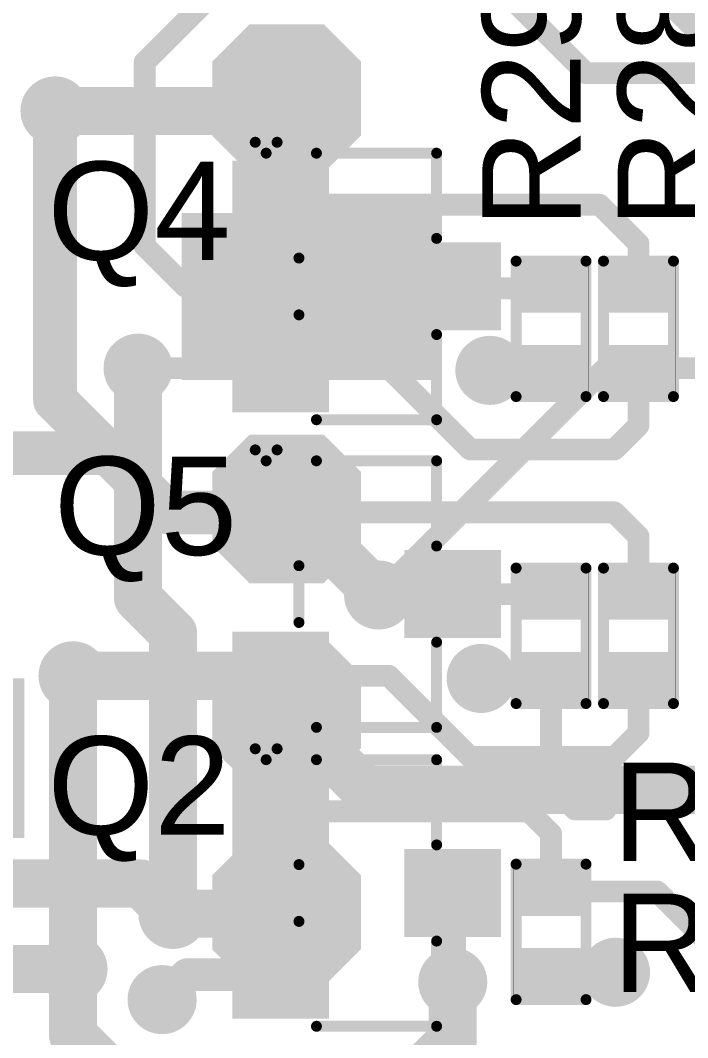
# Model space of a CAD drawing. Header units: millimetres. Extents: x -0.15 to 3.79, y -0.54 to 3.26.
# Drawn here: x 0.1511 to 0.4565, y 2.3076 to 2.7732 of the extents above; entities that cross this region are included whole.
import ezdxf

# ---------------------------------------------------------------- set-up
doc = ezdxf.new("R2010")
doc.units = ezdxf.units.MM
doc.header["$MEASUREMENT"] = 0
for name, color, linetype in [('BottomLayer', 5, 'Continuous'), ('BottomPaste', 16, 'Continuous'), ('BottomSolder', 6, 'Continuous'), ('TopLayer', 1, 'Continuous'), ('TopOverlay', 2, 'Continuous'), ('TopPaste', 8, 'Continuous'), ('TopSolder', 216, 'Continuous'), ('ViaHoleLayer', 16, 'Continuous')]:
    doc.layers.add(name, color=color, linetype=linetype)
doc.styles.add('Arial', font='', dxfattribs={"height": 0.2})
doc.styles.get('Arial').set_extended_font_data('Arial')

# ---------------------------------------------------------------- blocks, each defined once
blk = doc.blocks.new('R___0402_66')
at = {"layer": 'TopLayer'}
for points in [[(-0.0275, -0.0125), (-0.0275, 0.0125), (-0.0095, 0.0125), (-0.0095, -0.0125)], [(0.0095, -0.0125), (0.0095, 0.0125), (0.0275, 0.0125), (0.0275, -0.0125)]]:
    blk.add_hatch(color=1, dxfattribs=at).paths.add_polyline_path(points)
at = {"layer": 'TopPaste'}
for points in [[(-0.0275, -0.0125), (-0.0275, 0.0125), (-0.0095, 0.0125), (-0.0095, -0.0125)], [(0.0095, -0.0125), (0.0095, 0.0125), (0.0275, 0.0125), (0.0275, -0.0125)]]:
    blk.add_hatch(color=8, dxfattribs=at).paths.add_polyline_path(points)
at = {"layer": 'TopSolder'}
for points in [[(-0.02967, -0.01467), (-0.02967, 0.01467), (-0.00733, 0.01467), (-0.00733, -0.01467)], [(0.00733, -0.01467), (0.00733, 0.01467), (0.02967, 0.01467), (0.02967, -0.01467)]]:
    blk.add_hatch(color=216, dxfattribs=at).paths.add_polyline_path(points)
at = {"layer": 'TopOverlay'}
for points, const_width in [([(-0.031, 0.016), (0.031, 0.016)], 0.005), ([(-0.031, 0.016), (-0.031, -0.016)], 0.005), ([(0.031, 0.016), (0.031, -0.016)], 0.005), ([(-0.031, -0.016), (0.031, -0.016)], 0.005), ([(-0.032, -0.017), (0.032, -0.017)], 0.000127)]:
    blk.add_lwpolyline(points, dxfattribs=dict(at, const_width=const_width))
for points, const_width in [([(-0.03225, 0.016, 1), (-0.02975, 0.016, 1)], 0.0025), ([(-0.03225, 0.016, 1), (-0.02975, 0.016, 1)], 0.0025), ([(0.02975, 0.016, 1), (0.03225, 0.016, 1)], 0.0025), ([(0.02975, 0.016, 1), (0.03225, 0.016, 1)], 0.0025), ([(-0.03225, -0.016, 1), (-0.02975, -0.016, 1)], 0.0025), ([(-0.03225, -0.016, 1), (-0.02975, -0.016, 1)], 0.0025), ([(0.02975, -0.016, 1), (0.03225, -0.016, 1)], 0.0025), ([(0.02975, -0.016, 1), (0.03225, -0.016, 1)], 0.0025), ([(-0.03203, -0.017, 1), (-0.03197, -0.017, 1)], 0.0000635), ([(0.03197, -0.017, 1), (0.03203, -0.017, 1)], 0.0000635)]:
    blk.add_lwpolyline(points, format="xyb", close=True, dxfattribs=dict(at, const_width=const_width))
blk = doc.blocks.new('R___0402_67')
at = {"layer": 'TopLayer'}
for points in [[(-0.0275, -0.0125), (-0.0275, 0.0125), (-0.0095, 0.0125), (-0.0095, -0.0125)], [(0.0095, -0.0125), (0.0095, 0.0125), (0.0275, 0.0125), (0.0275, -0.0125)]]:
    blk.add_hatch(color=1, dxfattribs=at).paths.add_polyline_path(points)
at = {"layer": 'TopPaste'}
for points in [[(-0.0275, -0.0125), (-0.0275, 0.0125), (-0.0095, 0.0125), (-0.0095, -0.0125)], [(0.0095, -0.0125), (0.0095, 0.0125), (0.0275, 0.0125), (0.0275, -0.0125)]]:
    blk.add_hatch(color=8, dxfattribs=at).paths.add_polyline_path(points)
at = {"layer": 'TopSolder'}
for points in [[(-0.02967, -0.01467), (-0.02967, 0.01467), (-0.00733, 0.01467), (-0.00733, -0.01467)], [(0.00733, -0.01467), (0.00733, 0.01467), (0.02967, 0.01467), (0.02967, -0.01467)]]:
    blk.add_hatch(color=216, dxfattribs=at).paths.add_polyline_path(points)
at = {"layer": 'TopOverlay'}
for points, const_width in [([(-0.031, 0.016), (-0.031, -0.016)], 0.005), ([(-0.031, 0.016), (0.031, 0.016)], 0.005), ([(0.031, 0.016), (0.031, -0.016)], 0.005), ([(-0.031, -0.016), (0.031, -0.016)], 0.005), ([(-0.032, -0.017), (0.032, -0.017)], 0.000127)]:
    blk.add_lwpolyline(points, dxfattribs=dict(at, const_width=const_width))
for points, const_width in [([(-0.03225, 0.016, 1), (-0.02975, 0.016, 1)], 0.0025), ([(-0.03225, 0.016, 1), (-0.02975, 0.016, 1)], 0.0025), ([(0.02975, 0.016, 1), (0.03225, 0.016, 1)], 0.0025), ([(0.02975, 0.016, 1), (0.03225, 0.016, 1)], 0.0025), ([(-0.03225, -0.016, 1), (-0.02975, -0.016, 1)], 0.0025), ([(-0.03225, -0.016, 1), (-0.02975, -0.016, 1)], 0.0025), ([(0.02975, -0.016, 1), (0.03225, -0.016, 1)], 0.0025), ([(0.02975, -0.016, 1), (0.03225, -0.016, 1)], 0.0025), ([(-0.03203, -0.017, 1), (-0.03197, -0.017, 1)], 0.0000635), ([(0.03197, -0.017, 1), (0.03203, -0.017, 1)], 0.0000635)]:
    blk.add_lwpolyline(points, format="xyb", close=True, dxfattribs=dict(at, const_width=const_width))
blk = doc.blocks.new('R___0402_68')
at = {"layer": 'TopLayer'}
for points in [[(-0.0275, -0.0125), (-0.0275, 0.0125), (-0.0095, 0.0125), (-0.0095, -0.0125)], [(0.0095, -0.0125), (0.0095, 0.0125), (0.0275, 0.0125), (0.0275, -0.0125)]]:
    blk.add_hatch(color=1, dxfattribs=at).paths.add_polyline_path(points)
at = {"layer": 'TopPaste'}
for points in [[(-0.0275, -0.0125), (-0.0275, 0.0125), (-0.0095, 0.0125), (-0.0095, -0.0125)], [(0.0095, -0.0125), (0.0095, 0.0125), (0.0275, 0.0125), (0.0275, -0.0125)]]:
    blk.add_hatch(color=8, dxfattribs=at).paths.add_polyline_path(points)
at = {"layer": 'TopSolder'}
for points in [[(-0.02967, -0.01467), (-0.02967, 0.01467), (-0.00733, 0.01467), (-0.00733, -0.01467)], [(0.00733, -0.01467), (0.00733, 0.01467), (0.02967, 0.01467), (0.02967, -0.01467)]]:
    blk.add_hatch(color=216, dxfattribs=at).paths.add_polyline_path(points)
at = {"layer": 'TopOverlay'}
for points, const_width in [([(-0.031, 0.016), (-0.031, -0.016)], 0.005), ([(-0.031, 0.016), (0.031, 0.016)], 0.005), ([(0.031, 0.016), (0.031, -0.016)], 0.005), ([(-0.031, -0.016), (0.031, -0.016)], 0.005), ([(-0.032, -0.017), (0.032, -0.017)], 0.000127)]:
    blk.add_lwpolyline(points, dxfattribs=dict(at, const_width=const_width))
for points, const_width in [([(-0.03225, 0.016, 1), (-0.02975, 0.016, 1)], 0.0025), ([(-0.03225, 0.016, 1), (-0.02975, 0.016, 1)], 0.0025), ([(0.02975, 0.016, 1), (0.03225, 0.016, 1)], 0.0025), ([(0.02975, 0.016, 1), (0.03225, 0.016, 1)], 0.0025), ([(-0.03225, -0.016, 1), (-0.02975, -0.016, 1)], 0.0025), ([(-0.03225, -0.016, 1), (-0.02975, -0.016, 1)], 0.0025), ([(0.02975, -0.016, 1), (0.03225, -0.016, 1)], 0.0025), ([(0.02975, -0.016, 1), (0.03225, -0.016, 1)], 0.0025), ([(-0.03203, -0.017, 1), (-0.03197, -0.017, 1)], 0.0000635), ([(0.03197, -0.017, 1), (0.03203, -0.017, 1)], 0.0000635)]:
    blk.add_lwpolyline(points, format="xyb", close=True, dxfattribs=dict(at, const_width=const_width))
blk = doc.blocks.new('R___0402_69')
at = {"layer": 'TopLayer'}
for points in [[(-0.0275, -0.0125), (-0.0275, 0.0125), (-0.0095, 0.0125), (-0.0095, -0.0125)], [(0.0095, -0.0125), (0.0095, 0.0125), (0.0275, 0.0125), (0.0275, -0.0125)]]:
    blk.add_hatch(color=1, dxfattribs=at).paths.add_polyline_path(points)
at = {"layer": 'TopPaste'}
for points in [[(-0.0275, -0.0125), (-0.0275, 0.0125), (-0.0095, 0.0125), (-0.0095, -0.0125)], [(0.0095, -0.0125), (0.0095, 0.0125), (0.0275, 0.0125), (0.0275, -0.0125)]]:
    blk.add_hatch(color=8, dxfattribs=at).paths.add_polyline_path(points)
at = {"layer": 'TopSolder'}
for points in [[(-0.02967, -0.01467), (-0.02967, 0.01467), (-0.00733, 0.01467), (-0.00733, -0.01467)], [(0.00733, -0.01467), (0.00733, 0.01467), (0.02967, 0.01467), (0.02967, -0.01467)]]:
    blk.add_hatch(color=216, dxfattribs=at).paths.add_polyline_path(points)
at = {"layer": 'TopOverlay'}
for points, const_width in [([(-0.031, 0.016), (-0.031, -0.016)], 0.005), ([(-0.031, 0.016), (0.031, 0.016)], 0.005), ([(0.031, 0.016), (0.031, -0.016)], 0.005), ([(-0.031, -0.016), (0.031, -0.016)], 0.005), ([(-0.032, -0.017), (0.032, -0.017)], 0.000127)]:
    blk.add_lwpolyline(points, dxfattribs=dict(at, const_width=const_width))
for points, const_width in [([(-0.03225, 0.016, 1), (-0.02975, 0.016, 1)], 0.0025), ([(-0.03225, 0.016, 1), (-0.02975, 0.016, 1)], 0.0025), ([(0.02975, 0.016, 1), (0.03225, 0.016, 1)], 0.0025), ([(0.02975, 0.016, 1), (0.03225, 0.016, 1)], 0.0025), ([(-0.03225, -0.016, 1), (-0.02975, -0.016, 1)], 0.0025), ([(-0.03225, -0.016, 1), (-0.02975, -0.016, 1)], 0.0025), ([(0.02975, -0.016, 1), (0.03225, -0.016, 1)], 0.0025), ([(0.02975, -0.016, 1), (0.03225, -0.016, 1)], 0.0025), ([(-0.03203, -0.017, 1), (-0.03197, -0.017, 1)], 0.0000635), ([(0.03197, -0.017, 1), (0.03203, -0.017, 1)], 0.0000635)]:
    blk.add_lwpolyline(points, format="xyb", close=True, dxfattribs=dict(at, const_width=const_width))
blk = doc.blocks.new('R___0402_74')
at = {"layer": 'TopLayer'}
for points in [[(-0.0275, -0.0125), (-0.0275, 0.0125), (-0.0095, 0.0125), (-0.0095, -0.0125)], [(0.0095, -0.0125), (0.0095, 0.0125), (0.0275, 0.0125), (0.0275, -0.0125)]]:
    blk.add_hatch(color=1, dxfattribs=at).paths.add_polyline_path(points)
at = {"layer": 'TopPaste'}
for points in [[(-0.0275, -0.0125), (-0.0275, 0.0125), (-0.0095, 0.0125), (-0.0095, -0.0125)], [(0.0095, -0.0125), (0.0095, 0.0125), (0.0275, 0.0125), (0.0275, -0.0125)]]:
    blk.add_hatch(color=8, dxfattribs=at).paths.add_polyline_path(points)
at = {"layer": 'TopSolder'}
for points in [[(-0.02967, -0.01467), (-0.02967, 0.01467), (-0.00733, 0.01467), (-0.00733, -0.01467)], [(0.00733, -0.01467), (0.00733, 0.01467), (0.02967, 0.01467), (0.02967, -0.01467)]]:
    blk.add_hatch(color=216, dxfattribs=at).paths.add_polyline_path(points)
at = {"layer": 'TopOverlay'}
for points, const_width in [([(0.031, 0.016), (-0.031, 0.016)], 0.005), ([(-0.031, -0.016), (-0.031, 0.016)], 0.005), ([(0.031, -0.016), (0.031, 0.016)], 0.005), ([(0.031, -0.016), (-0.031, -0.016)], 0.005), ([(0.032, -0.017), (-0.032, -0.017)], 0.000127)]:
    blk.add_lwpolyline(points, dxfattribs=dict(at, const_width=const_width))
for points, const_width in [([(-0.03225, 0.016, 1), (-0.02975, 0.016, 1)], 0.0025), ([(-0.03225, 0.016, 1), (-0.02975, 0.016, 1)], 0.0025), ([(0.02975, 0.016, 1), (0.03225, 0.016, 1)], 0.0025), ([(0.02975, 0.016, 1), (0.03225, 0.016, 1)], 0.0025), ([(-0.03225, -0.016, 1), (-0.02975, -0.016, 1)], 0.0025), ([(-0.03225, -0.016, 1), (-0.02975, -0.016, 1)], 0.0025), ([(0.02975, -0.016, 1), (0.03225, -0.016, 1)], 0.0025), ([(0.02975, -0.016, 1), (0.03225, -0.016, 1)], 0.0025), ([(-0.03203, -0.017, 1), (-0.03197, -0.017, 1)], 0.0000635), ([(0.03197, -0.017, 1), (0.03203, -0.017, 1)], 0.0000635)]:
    blk.add_lwpolyline(points, format="xyb", close=True, dxfattribs=dict(at, const_width=const_width))
blk = doc.blocks.new('S___23_99')
at = {"layer": 'TopLayer'}
for points in [[(-0.01614, 0.05748), (0.01614, 0.05748), (0.01614, 0.02126), (-0.01614, 0.02126)], [(-0.05354, -0.02126), (-0.02126, -0.02126), (-0.02126, -0.05748), (-0.05354, -0.05748)], [(0.02126, -0.02126), (0.05354, -0.02126), (0.05354, -0.05748), (0.02126, -0.05748)]]:
    blk.add_hatch(color=1, dxfattribs=at).paths.add_polyline_path(points)
at = {"layer": 'TopPaste'}
for points in [[(-0.01614, 0.05748), (0.01614, 0.05748), (0.01614, 0.02126), (-0.01614, 0.02126)], [(-0.05354, -0.02126), (-0.02126, -0.02126), (-0.02126, -0.05748), (-0.05354, -0.05748)], [(0.02126, -0.02126), (0.05354, -0.02126), (0.05354, -0.05748), (0.02126, -0.05748)]]:
    blk.add_hatch(color=8, dxfattribs=at).paths.add_polyline_path(points)
at = {"layer": 'TopSolder'}
for points in [[(-0.02014, 0.06148), (0.02014, 0.06148), (0.02014, 0.01726), (-0.02014, 0.01726)], [(-0.05754, -0.01726), (-0.01726, -0.01726), (-0.01726, -0.06148), (-0.05754, -0.06148)], [(0.01726, -0.01726), (0.05754, -0.01726), (0.05754, -0.06148), (0.01726, -0.06148)]]:
    blk.add_hatch(color=216, dxfattribs=at).paths.add_polyline_path(points)
at = {"layer": 'TopOverlay', "const_width": 0.005}
for points in [[(-0.061, -0.023), (-0.061, 0.032)], [(-0.022, 0.032), (-0.061, 0.032)], [(0.061, 0.032), (0.022, 0.032)], [(0.061, -0.023), (0.061, 0.032)], [(0.013, -0.031), (-0.013, -0.031)], [(-0.061, -0.046), (-0.066, -0.041)], [(-0.066, -0.051), (-0.066, -0.041)], [(-0.066, -0.051), (-0.061, -0.046)]]:
    blk.add_lwpolyline(points, dxfattribs=at)
at = {"layer": 'TopOverlay', "const_width": 0.0025}
for points in [[(-0.06225, 0.032, 1), (-0.05975, 0.032, 1)], [(-0.06225, 0.032, 1), (-0.05975, 0.032, 1)], [(-0.02325, 0.032, 1), (-0.02075, 0.032, 1)], [(0.02075, 0.032, 1), (0.02325, 0.032, 1)], [(0.05975, 0.032, 1), (0.06225, 0.032, 1)], [(0.05975, 0.032, 1), (0.06225, 0.032, 1)], [(-0.06225, -0.023, 1), (-0.05975, -0.023, 1)], [(0.05975, -0.023, 1), (0.06225, -0.023, 1)], [(-0.01425, -0.031, 1), (-0.01175, -0.031, 1)], [(0.01175, -0.031, 1), (0.01425, -0.031, 1)], [(-0.06725, -0.041, 1), (-0.06475, -0.041, 1)], [(-0.06725, -0.041, 1), (-0.06475, -0.041, 1)], [(-0.06225, -0.046, 1), (-0.05975, -0.046, 1)], [(-0.06225, -0.046, 1), (-0.05975, -0.046, 1)], [(-0.06725, -0.051, 1), (-0.06475, -0.051, 1)], [(-0.06725, -0.051, 1), (-0.06475, -0.051, 1)]]:
    blk.add_lwpolyline(points, format="xyb", close=True, dxfattribs=at)
blk = doc.blocks.new('S___23_100')
at = {"layer": 'TopLayer'}
for points in [[(-0.01614, 0.05748), (0.01614, 0.05748), (0.01614, 0.02126), (-0.01614, 0.02126)], [(-0.05354, -0.02126), (-0.02126, -0.02126), (-0.02126, -0.05748), (-0.05354, -0.05748)], [(0.02126, -0.02126), (0.05354, -0.02126), (0.05354, -0.05748), (0.02126, -0.05748)]]:
    blk.add_hatch(color=1, dxfattribs=at).paths.add_polyline_path(points)
at = {"layer": 'TopPaste'}
for points in [[(-0.01614, 0.05748), (0.01614, 0.05748), (0.01614, 0.02126), (-0.01614, 0.02126)], [(-0.05354, -0.02126), (-0.02126, -0.02126), (-0.02126, -0.05748), (-0.05354, -0.05748)], [(0.02126, -0.02126), (0.05354, -0.02126), (0.05354, -0.05748), (0.02126, -0.05748)]]:
    blk.add_hatch(color=8, dxfattribs=at).paths.add_polyline_path(points)
at = {"layer": 'TopSolder'}
for points in [[(-0.02014, 0.06148), (0.02014, 0.06148), (0.02014, 0.01726), (-0.02014, 0.01726)], [(-0.05754, -0.01726), (-0.01726, -0.01726), (-0.01726, -0.06148), (-0.05754, -0.06148)], [(0.01726, -0.01726), (0.05754, -0.01726), (0.05754, -0.06148), (0.01726, -0.06148)]]:
    blk.add_hatch(color=216, dxfattribs=at).paths.add_polyline_path(points)
at = {"layer": 'TopOverlay', "const_width": 0.005}
for points in [[(-0.022, 0.032), (-0.061, 0.032)], [(-0.061, -0.023), (-0.061, 0.032)], [(0.061, 0.032), (0.022, 0.032)], [(0.061, -0.023), (0.061, 0.032)], [(0.013, -0.031), (-0.013, -0.031)], [(-0.066, -0.051), (-0.066, -0.041)], [(-0.061, -0.046), (-0.066, -0.041)], [(-0.066, -0.051), (-0.061, -0.046)]]:
    blk.add_lwpolyline(points, dxfattribs=at)
at = {"layer": 'TopOverlay', "const_width": 0.0025}
for points in [[(-0.06225, 0.032, 1), (-0.05975, 0.032, 1)], [(-0.06225, 0.032, 1), (-0.05975, 0.032, 1)], [(-0.02325, 0.032, 1), (-0.02075, 0.032, 1)], [(0.02075, 0.032, 1), (0.02325, 0.032, 1)], [(0.05975, 0.032, 1), (0.06225, 0.032, 1)], [(0.05975, 0.032, 1), (0.06225, 0.032, 1)], [(-0.06225, -0.023, 1), (-0.05975, -0.023, 1)], [(0.05975, -0.023, 1), (0.06225, -0.023, 1)], [(-0.01425, -0.031, 1), (-0.01175, -0.031, 1)], [(0.01175, -0.031, 1), (0.01425, -0.031, 1)], [(-0.06725, -0.041, 1), (-0.06475, -0.041, 1)], [(-0.06725, -0.041, 1), (-0.06475, -0.041, 1)], [(-0.06225, -0.046, 1), (-0.05975, -0.046, 1)], [(-0.06225, -0.046, 1), (-0.05975, -0.046, 1)], [(-0.06725, -0.051, 1), (-0.06475, -0.051, 1)], [(-0.06725, -0.051, 1), (-0.06475, -0.051, 1)]]:
    blk.add_lwpolyline(points, format="xyb", close=True, dxfattribs=at)
blk = doc.blocks.new('S___23_102')
at = {"layer": 'TopLayer'}
for points in [[(-0.01614, 0.05748), (0.01614, 0.05748), (0.01614, 0.02126), (-0.01614, 0.02126)], [(-0.05354, -0.02126), (-0.02126, -0.02126), (-0.02126, -0.05748), (-0.05354, -0.05748)], [(0.02126, -0.02126), (0.05354, -0.02126), (0.05354, -0.05748), (0.02126, -0.05748)]]:
    blk.add_hatch(color=1, dxfattribs=at).paths.add_polyline_path(points)
at = {"layer": 'TopPaste'}
for points in [[(-0.01614, 0.05748), (0.01614, 0.05748), (0.01614, 0.02126), (-0.01614, 0.02126)], [(-0.05354, -0.02126), (-0.02126, -0.02126), (-0.02126, -0.05748), (-0.05354, -0.05748)], [(0.02126, -0.02126), (0.05354, -0.02126), (0.05354, -0.05748), (0.02126, -0.05748)]]:
    blk.add_hatch(color=8, dxfattribs=at).paths.add_polyline_path(points)
at = {"layer": 'TopSolder'}
for points in [[(-0.02014, 0.06148), (0.02014, 0.06148), (0.02014, 0.01726), (-0.02014, 0.01726)], [(-0.05754, -0.01726), (-0.01726, -0.01726), (-0.01726, -0.06148), (-0.05754, -0.06148)], [(0.01726, -0.01726), (0.05754, -0.01726), (0.05754, -0.06148), (0.01726, -0.06148)]]:
    blk.add_hatch(color=216, dxfattribs=at).paths.add_polyline_path(points)
at = {"layer": 'TopOverlay', "const_width": 0.005}
for points in [[(-0.022, 0.032), (-0.061, 0.032)], [(-0.061, -0.023), (-0.061, 0.032)], [(0.061, 0.032), (0.022, 0.032)], [(0.061, -0.023), (0.061, 0.032)], [(0.013, -0.031), (-0.013, -0.031)], [(-0.066, -0.051), (-0.066, -0.041)], [(-0.061, -0.046), (-0.066, -0.041)], [(-0.066, -0.051), (-0.061, -0.046)]]:
    blk.add_lwpolyline(points, dxfattribs=at)
at = {"layer": 'TopOverlay', "const_width": 0.0025}
for points in [[(-0.06225, 0.032, 1), (-0.05975, 0.032, 1)], [(-0.06225, 0.032, 1), (-0.05975, 0.032, 1)], [(-0.02325, 0.032, 1), (-0.02075, 0.032, 1)], [(0.02075, 0.032, 1), (0.02325, 0.032, 1)], [(0.05975, 0.032, 1), (0.06225, 0.032, 1)], [(0.05975, 0.032, 1), (0.06225, 0.032, 1)], [(-0.06225, -0.023, 1), (-0.05975, -0.023, 1)], [(0.05975, -0.023, 1), (0.06225, -0.023, 1)], [(-0.01425, -0.031, 1), (-0.01175, -0.031, 1)], [(0.01175, -0.031, 1), (0.01425, -0.031, 1)], [(-0.06725, -0.041, 1), (-0.06475, -0.041, 1)], [(-0.06725, -0.041, 1), (-0.06475, -0.041, 1)], [(-0.06225, -0.046, 1), (-0.05975, -0.046, 1)], [(-0.06225, -0.046, 1), (-0.05975, -0.046, 1)], [(-0.06725, -0.051, 1), (-0.06475, -0.051, 1)], [(-0.06725, -0.051, 1), (-0.06475, -0.051, 1)]]:
    blk.add_lwpolyline(points, format="xyb", close=True, dxfattribs=at)
blk = doc.blocks.new('T__________B_106')
at = {"layer": 'BottomLayer'}
blk.add_hatch(color=5, dxfattribs=at).paths.add_polyline_path([(0.015, 0.03), (-0.015, 0.03), (-0.03, 0.015), (-0.03, -0.015), (-0.015, -0.03), (0.015, -0.03), (0.03, -0.015), (0.03, 0.015)])
at = {"layer": 'BottomPaste'}
blk.add_hatch(color=16, dxfattribs=at).paths.add_polyline_path([(0.015, 0.03), (-0.015, 0.03), (-0.03, 0.015), (-0.03, -0.015), (-0.015, -0.03), (0.015, -0.03), (0.03, -0.015), (0.03, 0.015)])
at = {"layer": 'BottomSolder'}
blk.add_hatch(color=6, dxfattribs=at).paths.add_polyline_path([(0.017, 0.034), (-0.017, 0.034), (-0.034, 0.017), (-0.034, -0.017), (-0.017, -0.034), (0.017, -0.034), (0.034, -0.017), (0.034, 0.017)])
blk = doc.blocks.new('T__________B_108')
at = {"layer": 'BottomLayer'}
blk.add_hatch(color=5, dxfattribs=at).paths.add_polyline_path([(0.015, 0.03), (-0.015, 0.03), (-0.03, 0.015), (-0.03, -0.015), (-0.015, -0.03), (0.015, -0.03), (0.03, -0.015), (0.03, 0.015)])
at = {"layer": 'BottomPaste'}
blk.add_hatch(color=16, dxfattribs=at).paths.add_polyline_path([(0.015, 0.03), (-0.015, 0.03), (-0.03, 0.015), (-0.03, -0.015), (-0.015, -0.03), (0.015, -0.03), (0.03, -0.015), (0.03, 0.015)])
at = {"layer": 'BottomSolder'}
blk.add_hatch(color=6, dxfattribs=at).paths.add_polyline_path([(0.017, 0.034), (-0.017, 0.034), (-0.034, 0.017), (-0.034, -0.017), (-0.017, -0.034), (0.017, -0.034), (0.034, -0.017), (0.034, 0.017)])
blk = doc.blocks.new('T__________B_109')
at = {"layer": 'BottomLayer'}
blk.add_hatch(color=5, dxfattribs=at).paths.add_polyline_path([(0.015, 0.03), (-0.015, 0.03), (-0.03, 0.015), (-0.03, -0.015), (-0.015, -0.03), (0.015, -0.03), (0.03, -0.015), (0.03, 0.015)])
at = {"layer": 'BottomPaste'}
blk.add_hatch(color=16, dxfattribs=at).paths.add_polyline_path([(0.015, 0.03), (-0.015, 0.03), (-0.03, 0.015), (-0.03, -0.015), (-0.015, -0.03), (0.015, -0.03), (0.03, -0.015), (0.03, 0.015)])
at = {"layer": 'BottomSolder'}
blk.add_hatch(color=6, dxfattribs=at).paths.add_polyline_path([(0.017, 0.034), (-0.017, 0.034), (-0.034, 0.017), (-0.034, -0.017), (-0.017, -0.034), (0.017, -0.034), (0.034, -0.017), (0.034, 0.017)])
blk = doc.blocks.new('T__________B_112')
at = {"layer": 'BottomLayer'}
blk.add_hatch(color=5, dxfattribs=at).paths.add_polyline_path([(0.015, 0.03), (-0.015, 0.03), (-0.03, 0.015), (-0.03, -0.015), (-0.015, -0.03), (0.015, -0.03), (0.03, -0.015), (0.03, 0.015)])
at = {"layer": 'BottomPaste'}
blk.add_hatch(color=16, dxfattribs=at).paths.add_polyline_path([(0.015, 0.03), (-0.015, 0.03), (-0.03, 0.015), (-0.03, -0.015), (-0.015, -0.03), (0.015, -0.03), (0.03, -0.015), (0.03, 0.015)])
at = {"layer": 'BottomSolder'}
blk.add_hatch(color=6, dxfattribs=at).paths.add_polyline_path([(0.017, 0.034), (-0.017, 0.034), (-0.034, 0.017), (-0.034, -0.017), (-0.017, -0.034), (0.017, -0.034), (0.034, -0.017), (0.034, 0.017)])
blk = doc.blocks.new('T__________B_114')
at = {"layer": 'BottomLayer'}
blk.add_hatch(color=5, dxfattribs=at).paths.add_polyline_path([(0.015, 0.03), (-0.015, 0.03), (-0.03, 0.015), (-0.03, -0.015), (-0.015, -0.03), (0.015, -0.03), (0.03, -0.015), (0.03, 0.015)])
at = {"layer": 'BottomPaste'}
blk.add_hatch(color=16, dxfattribs=at).paths.add_polyline_path([(0.015, 0.03), (-0.015, 0.03), (-0.03, 0.015), (-0.03, -0.015), (-0.015, -0.03), (0.015, -0.03), (0.03, -0.015), (0.03, 0.015)])
at = {"layer": 'BottomSolder'}
blk.add_hatch(color=6, dxfattribs=at).paths.add_polyline_path([(0.017, 0.034), (-0.017, 0.034), (-0.034, 0.017), (-0.034, -0.017), (-0.017, -0.034), (0.017, -0.034), (0.034, -0.017), (0.034, 0.017)])

msp = doc.modelspace()

# ---------------------------------------------------------------- hatches: boundary and pattern name
at = {"layer": 'BottomLayer'}
h = msp.add_hatch(color=5, dxfattribs=at)
edge = h.paths.add_edge_path()
edge.add_arc((0.167, 2.73174), 0.01181, 0, 360)
h = msp.add_hatch(color=5, dxfattribs=at)
edge = h.paths.add_edge_path()
edge.add_arc((0.27026, 2.73174), 0.01181, 0, 360)
msp.add_hatch(color=5, dxfattribs=at).paths.add_polyline_path([(0.225, 2.60861), (0.34277, 2.60861), (0.34277, 2.685), (0.225, 2.685)])
h = msp.add_hatch(color=5, dxfattribs=at)
edge = h.paths.add_edge_path()
edge.add_arc((0.3185, 2.6514), 0.01181, 0, 360)
h = msp.add_hatch(color=5, dxfattribs=at)
edge = h.paths.add_edge_path()
edge.add_arc((0.205, 2.614), 0.01181, 0, 360)
h = msp.add_hatch(color=5, dxfattribs=at)
edge = h.paths.add_edge_path()
edge.add_arc((0.366, 2.613), 0.01181, 0, 360)
h = msp.add_hatch(color=5, dxfattribs=at)
edge = h.paths.add_edge_path()
edge.add_arc((0.31508, 2.51019), 0.01181, 0, 360)
h = msp.add_hatch(color=5, dxfattribs=at)
edge = h.paths.add_edge_path()
edge.add_arc((0.17524, 2.4732), 0.01181, 0, 360)
h = msp.add_hatch(color=5, dxfattribs=at)
edge = h.paths.add_edge_path()
edge.add_arc((0.362, 2.472), 0.01181, 0, 360)
h = msp.add_hatch(color=5, dxfattribs=at)
edge = h.paths.add_edge_path()
edge.add_arc((0.221, 2.364), 0.01181, 0, 360)
h = msp.add_hatch(color=5, dxfattribs=at)
edge = h.paths.add_edge_path()
edge.add_arc((0.17524, 2.339), 0.01181, 0, 360)
h = msp.add_hatch(color=5, dxfattribs=at)
edge = h.paths.add_edge_path()
edge.add_arc((0.4235, 2.3375), 0.01181, 0, 360)
h = msp.add_hatch(color=5, dxfattribs=at)
edge = h.paths.add_edge_path()
edge.add_arc((0.349, 2.33302), 0.01181, 0, 360)
h = msp.add_hatch(color=5, dxfattribs=at)
edge = h.paths.add_edge_path()
edge.add_arc((0.216, 2.325), 0.01181, 0, 360)
at = {"layer": 'BottomSolder'}
h = msp.add_hatch(color=6, dxfattribs=at)
edge = h.paths.add_edge_path()
edge.add_arc((0.167, 2.73174), 0.01581, 0, 360)
h = msp.add_hatch(color=6, dxfattribs=at)
edge = h.paths.add_edge_path()
edge.add_arc((0.27026, 2.73174), 0.01581, 0, 360)
h = msp.add_hatch(color=6, dxfattribs=at)
edge = h.paths.add_edge_path()
edge.add_arc((0.3185, 2.6514), 0.01581, 0, 360)
h = msp.add_hatch(color=6, dxfattribs=at)
edge = h.paths.add_edge_path()
edge.add_arc((0.205, 2.614), 0.01581, 0, 360)
h = msp.add_hatch(color=6, dxfattribs=at)
edge = h.paths.add_edge_path()
edge.add_arc((0.366, 2.613), 0.01581, 0, 360)
h = msp.add_hatch(color=6, dxfattribs=at)
edge = h.paths.add_edge_path()
edge.add_arc((0.31508, 2.51019), 0.01581, 0, 360)
h = msp.add_hatch(color=6, dxfattribs=at)
edge = h.paths.add_edge_path()
edge.add_arc((0.17524, 2.4732), 0.01581, 0, 360)
h = msp.add_hatch(color=6, dxfattribs=at)
edge = h.paths.add_edge_path()
edge.add_arc((0.362, 2.472), 0.01581, 0, 360)
h = msp.add_hatch(color=6, dxfattribs=at)
edge = h.paths.add_edge_path()
edge.add_arc((0.221, 2.364), 0.01581, 0, 360)
h = msp.add_hatch(color=6, dxfattribs=at)
edge = h.paths.add_edge_path()
edge.add_arc((0.17524, 2.339), 0.01581, 0, 360)
h = msp.add_hatch(color=6, dxfattribs=at)
edge = h.paths.add_edge_path()
edge.add_arc((0.4235, 2.3375), 0.01581, 0, 360)
h = msp.add_hatch(color=6, dxfattribs=at)
edge = h.paths.add_edge_path()
edge.add_arc((0.349, 2.33302), 0.01581, 0, 360)
h = msp.add_hatch(color=6, dxfattribs=at)
edge = h.paths.add_edge_path()
edge.add_arc((0.216, 2.325), 0.01581, 0, 360)
at = {"layer": 'TopLayer'}
h = msp.add_hatch(color=1, dxfattribs=at)
edge = h.paths.add_edge_path()
edge.add_arc((0.167, 2.73174), 0.01181, 0, 360)
h = msp.add_hatch(color=1, dxfattribs=at)
edge = h.paths.add_edge_path()
edge.add_arc((0.27026, 2.73174), 0.01181, 0, 360)
h = msp.add_hatch(color=1, dxfattribs=at)
edge = h.paths.add_edge_path()
edge.add_arc((0.3185, 2.6514), 0.01181, 0, 360)
h = msp.add_hatch(color=1, dxfattribs=at)
edge = h.paths.add_edge_path()
edge.add_arc((0.205, 2.614), 0.01181, 0, 360)
h = msp.add_hatch(color=1, dxfattribs=at)
edge = h.paths.add_edge_path()
edge.add_arc((0.366, 2.613), 0.01181, 0, 360)
h = msp.add_hatch(color=1, dxfattribs=at)
edge = h.paths.add_edge_path()
edge.add_arc((0.31508, 2.51019), 0.01181, 0, 360)
h = msp.add_hatch(color=1, dxfattribs=at)
edge = h.paths.add_edge_path()
edge.add_arc((0.17524, 2.4732), 0.01181, 0, 360)
h = msp.add_hatch(color=1, dxfattribs=at)
edge = h.paths.add_edge_path()
edge.add_arc((0.362, 2.472), 0.01181, 0, 360)
msp.add_hatch(color=1, dxfattribs=at).paths.add_polyline_path([(0.024, 2.399), (0.153, 2.399), (0.153, 2.472), (0.024, 2.472)])
h = msp.add_hatch(color=1, dxfattribs=at)
edge = h.paths.add_edge_path()
edge.add_arc((0.221, 2.364), 0.01181, 0, 360)
h = msp.add_hatch(color=1, dxfattribs=at)
edge = h.paths.add_edge_path()
edge.add_arc((0.17524, 2.339), 0.01181, 0, 360)
h = msp.add_hatch(color=1, dxfattribs=at)
edge = h.paths.add_edge_path()
edge.add_arc((0.4235, 2.3375), 0.01181, 0, 360)
h = msp.add_hatch(color=1, dxfattribs=at)
edge = h.paths.add_edge_path()
edge.add_arc((0.349, 2.33302), 0.01181, 0, 360)
h = msp.add_hatch(color=1, dxfattribs=at)
edge = h.paths.add_edge_path()
edge.add_arc((0.216, 2.325), 0.01181, 0, 360)
at = {"layer": 'TopSolder'}
h = msp.add_hatch(color=216, dxfattribs=at)
edge = h.paths.add_edge_path()
edge.add_arc((0.167, 2.73174), 0.01581, 0, 360)
h = msp.add_hatch(color=216, dxfattribs=at)
edge = h.paths.add_edge_path()
edge.add_arc((0.27026, 2.73174), 0.01581, 0, 360)
h = msp.add_hatch(color=216, dxfattribs=at)
edge = h.paths.add_edge_path()
edge.add_arc((0.3185, 2.6514), 0.01581, 0, 360)
h = msp.add_hatch(color=216, dxfattribs=at)
edge = h.paths.add_edge_path()
edge.add_arc((0.205, 2.614), 0.01581, 0, 360)
h = msp.add_hatch(color=216, dxfattribs=at)
edge = h.paths.add_edge_path()
edge.add_arc((0.366, 2.613), 0.01581, 0, 360)
h = msp.add_hatch(color=216, dxfattribs=at)
edge = h.paths.add_edge_path()
edge.add_arc((0.31508, 2.51019), 0.01581, 0, 360)
h = msp.add_hatch(color=216, dxfattribs=at)
edge = h.paths.add_edge_path()
edge.add_arc((0.17524, 2.4732), 0.01581, 0, 360)
h = msp.add_hatch(color=216, dxfattribs=at)
edge = h.paths.add_edge_path()
edge.add_arc((0.362, 2.472), 0.01581, 0, 360)
h = msp.add_hatch(color=216, dxfattribs=at)
edge = h.paths.add_edge_path()
edge.add_arc((0.221, 2.364), 0.01581, 0, 360)
h = msp.add_hatch(color=216, dxfattribs=at)
edge = h.paths.add_edge_path()
edge.add_arc((0.17524, 2.339), 0.01581, 0, 360)
h = msp.add_hatch(color=216, dxfattribs=at)
edge = h.paths.add_edge_path()
edge.add_arc((0.4235, 2.3375), 0.01581, 0, 360)
h = msp.add_hatch(color=216, dxfattribs=at)
edge = h.paths.add_edge_path()
edge.add_arc((0.349, 2.33302), 0.01581, 0, 360)
h = msp.add_hatch(color=216, dxfattribs=at)
edge = h.paths.add_edge_path()
edge.add_arc((0.216, 2.325), 0.01581, 0, 360)
at = {"layer": 'ViaHoleLayer'}
h = msp.add_hatch(color=16, dxfattribs=at)
edge = h.paths.add_edge_path()
edge.add_arc((0.167, 2.73174), 0.00591, 0, 360)
h = msp.add_hatch(color=16, dxfattribs=at)
edge = h.paths.add_edge_path()
edge.add_arc((0.27026, 2.73174), 0.00591, 0, 360)
h = msp.add_hatch(color=16, dxfattribs=at)
edge = h.paths.add_edge_path()
edge.add_arc((0.3185, 2.6514), 0.00591, 0, 360)
h = msp.add_hatch(color=16, dxfattribs=at)
edge = h.paths.add_edge_path()
edge.add_arc((0.205, 2.614), 0.00591, 0, 360)
h = msp.add_hatch(color=16, dxfattribs=at)
edge = h.paths.add_edge_path()
edge.add_arc((0.366, 2.613), 0.00591, 0, 360)
h = msp.add_hatch(color=16, dxfattribs=at)
edge = h.paths.add_edge_path()
edge.add_arc((0.31508, 2.51019), 0.00591, 0, 360)
h = msp.add_hatch(color=16, dxfattribs=at)
edge = h.paths.add_edge_path()
edge.add_arc((0.17524, 2.4732), 0.00591, 0, 360)
h = msp.add_hatch(color=16, dxfattribs=at)
edge = h.paths.add_edge_path()
edge.add_arc((0.362, 2.472), 0.00591, 0, 360)
h = msp.add_hatch(color=16, dxfattribs=at)
edge = h.paths.add_edge_path()
edge.add_arc((0.221, 2.364), 0.00591, 0, 360)
h = msp.add_hatch(color=16, dxfattribs=at)
edge = h.paths.add_edge_path()
edge.add_arc((0.17524, 2.339), 0.00591, 0, 360)
h = msp.add_hatch(color=16, dxfattribs=at)
edge = h.paths.add_edge_path()
edge.add_arc((0.4235, 2.3375), 0.00591, 0, 360)
h = msp.add_hatch(color=16, dxfattribs=at)
edge = h.paths.add_edge_path()
edge.add_arc((0.349, 2.33302), 0.00591, 0, 360)
h = msp.add_hatch(color=16, dxfattribs=at)
edge = h.paths.add_edge_path()
edge.add_arc((0.216, 2.325), 0.00591, 0, 360)

# ---------------------------------------------------------------- linework, layer by layer
at = {"layer": 'BottomLayer'}
for points, const_width in [([(0.368, 2.791), (0.41, 2.749)], 0.01), ([(0.41, 2.749), (0.595, 2.749)], 0.01), ([(0.167, 2.73174), (0.27026, 2.73174)], 0.022), ([(0.26995, 2.73205), (0.27026, 2.73174)], 0.022), ([(0.205, 2.50878), (0.205, 2.614)], 0.022), ([(0.31508, 2.51019), (0.41889, 2.614)], 0.01), ([(0.41889, 2.614), (0.52387, 2.614)], 0.01), ([(0.27263, 2.5496), (0.27567, 2.5496)], 0.022), ([(0.27567, 2.5496), (0.31477, 2.5105)], 0.022), ([(0.205, 2.50878), (0.221, 2.49278)], 0.022), ([(0.221, 2.364), (0.221, 2.49278)], 0.022), ([(0.17524, 2.30876), (0.17524, 2.4732)], 0.022), ([(0.273, 2.457), (0.309, 2.421)], 0.022), ([(0.309, 2.421), (0.47, 2.421)], 0.022), ([(0.221, 2.364), (0.22131, 2.36431)], 0.022), ([(0.22131, 2.36431), (0.26931, 2.36431)], 0.022), ([(0.26931, 2.36431), (0.27, 2.365)], 0.022), ([(0.349, 2.18823), (0.349, 2.33302)], 0.022), ([(0.17524, 2.30876), (0.214, 2.27)], 0.022)]:
    msp.add_lwpolyline(points, dxfattribs=dict(at, const_width=const_width))
for points, const_width in [([(0.4075, 2.749, 1), (0.4125, 2.749, 1)], 0.005), ([(0.4075, 2.749, 1), (0.4125, 2.749, 1)], 0.005), ([(0.1615, 2.73174, 1), (0.1725, 2.73174, 1)], 0.011), ([(0.26445, 2.73205, 1), (0.27545, 2.73205, 1)], 0.011), ([(0.26476, 2.73174, 1), (0.27576, 2.73174, 1)], 0.011), ([(0.26476, 2.73174, 1), (0.27576, 2.73174, 1)], 0.011), ([(0.1995, 2.614, 1), (0.2105, 2.614, 1)], 0.011), ([(0.41639, 2.614, 1), (0.42139, 2.614, 1)], 0.005), ([(0.41639, 2.614, 1), (0.42139, 2.614, 1)], 0.005), ([(0.26713, 2.5496, 1), (0.27813, 2.5496, 1)], 0.011), ([(0.27017, 2.5496, 1), (0.28117, 2.5496, 1)], 0.011), ([(0.27017, 2.5496, 1), (0.28117, 2.5496, 1)], 0.011), ([(0.1995, 2.50878, 1), (0.2105, 2.50878, 1)], 0.011), ([(0.1995, 2.50878, 1), (0.2105, 2.50878, 1)], 0.011), ([(0.30927, 2.5105, 1), (0.32027, 2.5105, 1)], 0.011), ([(0.31258, 2.51019, 1), (0.31758, 2.51019, 1)], 0.005), ([(0.2155, 2.49278, 1), (0.2265, 2.49278, 1)], 0.011), ([(0.2155, 2.49278, 1), (0.2265, 2.49278, 1)], 0.011), ([(0.16974, 2.4732, 1), (0.18074, 2.4732, 1)], 0.011), ([(0.2675, 2.457, 1), (0.2785, 2.457, 1)], 0.011), ([(0.3035, 2.421, 1), (0.3145, 2.421, 1)], 0.011), ([(0.3035, 2.421, 1), (0.3145, 2.421, 1)], 0.011), ([(0.2155, 2.364, 1), (0.2265, 2.364, 1)], 0.011), ([(0.2155, 2.364, 1), (0.2265, 2.364, 1)], 0.011), ([(0.21581, 2.36431, 1), (0.22681, 2.36431, 1)], 0.011), ([(0.21581, 2.36431, 1), (0.22681, 2.36431, 1)], 0.011), ([(0.26381, 2.36431, 1), (0.27481, 2.36431, 1)], 0.011), ([(0.26381, 2.36431, 1), (0.27481, 2.36431, 1)], 0.011), ([(0.2645, 2.365, 1), (0.2755, 2.365, 1)], 0.011), ([(0.3435, 2.33302, 1), (0.3545, 2.33302, 1)], 0.011), ([(0.16974, 2.30876, 1), (0.18074, 2.30876, 1)], 0.011), ([(0.16974, 2.30876, 1), (0.18074, 2.30876, 1)], 0.011)]:
    msp.add_lwpolyline(points, format="xyb", close=True, dxfattribs=dict(at, const_width=const_width))
at = {"layer": 'TopLayer'}
for points, const_width in [([(0.208, 2.754), (0.234, 2.78)], 0.01), ([(0.449, 2.78), (0.472, 2.757)], 0.01), ([(0.208, 2.66995), (0.208, 2.754)], 0.01), ([(0.27026, 2.6888), (0.27026, 2.73174)], 0.022), ([(0.167, 2.59939), (0.167, 2.73174)], 0.02), ([(0.27026, 2.6888), (0.4162, 2.6888)], 0.01), ([(0.4162, 2.6888), (0.434, 2.671)], 0.01), ([(0.208, 2.66995), (0.22655, 2.6514)], 0.01), ([(0.434, 2.6505), (0.434, 2.671)], 0.01), ([(0.22655, 2.6514), (0.3185, 2.6514)], 0.01), ([(0.3185, 2.6514), (0.349, 2.6514)], 0.01), ([(0.349, 2.6514), (0.3499, 2.6505)], 0.01), ([(0.3499, 2.6505), (0.394, 2.6505)], 0.01), ([(0.205, 2.614), (0.27026, 2.614)], 0.01), ([(0.27026, 2.614), (0.3198, 2.614)], 0.01), ([(0.3198, 2.614), (0.357, 2.5768)], 0.01), ([(0.366, 2.613), (0.36625, 2.61325)], 0.01), ([(0.36625, 2.61325), (0.39375, 2.61325)], 0.01), ([(0.39375, 2.61325), (0.394, 2.6135)], 0.01), ([(0.434, 2.5878), (0.434, 2.6138)], 0.01), ([(0.167, 2.59939), (0.19124, 2.57515)], 0.02), ([(0.423, 2.5768), (0.434, 2.5878)], 0.01), ([(0.11658, 2.57515), (0.19124, 2.57515)], 0.02), ([(0.19124, 2.57515), (0.21839, 2.548)], 0.02), ([(0.357, 2.5768), (0.423, 2.5768)], 0.01), ([(0.21839, 2.548), (0.27026, 2.548)], 0.02), ([(0.27026, 2.548), (0.423, 2.548)], 0.01), ([(0.423, 2.548), (0.434, 2.537)], 0.01), ([(0.434, 2.51), (0.434, 2.537)], 0.01), ([(0.31508, 2.51019), (0.34859, 2.51019)], 0.01), ([(0.34859, 2.51019), (0.349, 2.5106)], 0.01), ([(0.349, 2.5106), (0.3934, 2.5106)], 0.01), ([(0.17524, 2.4732), (0.27026, 2.4732)], 0.022), ([(0.27026, 2.4732), (0.3198, 2.4732)], 0.01), ([(0.3198, 2.4732), (0.357, 2.436)], 0.01), ([(0.362, 2.472), (0.3625, 2.4725)], 0.01), ([(0.3625, 2.4725), (0.3935, 2.4725)], 0.01), ([(0.3935, 2.4725), (0.394, 2.473)], 0.01), ([(0.434, 2.447), (0.434, 2.473)], 0.01), ([(0.423, 2.436), (0.434, 2.447)], 0.01), ([(0.357, 2.436), (0.423, 2.436)], 0.01), ([(0.27026, 2.4112), (0.3838, 2.4112)], 0.01), ([(0.3838, 2.4112), (0.394, 2.401)], 0.01), ([(0.394, 2.3745), (0.394, 2.401)], 0.01), ([(0.11673, 2.37815), (0.20641, 2.37815)], 0.022), ([(0.20641, 2.37815), (0.22056, 2.364)], 0.022), ([(0.349, 2.33302), (0.349, 2.3738)], 0.012), ([(0.394, 2.3745), (0.4425, 2.3745)], 0.01), ([(0.4425, 2.3745), (0.59, 2.227)], 0.01), ([(0.22056, 2.364), (0.221, 2.364)], 0.022), ([(0.11662, 2.33896), (0.16896, 2.33896)], 0.022), ([(0.16896, 2.33896), (0.169, 2.339)], 0.022), ([(0.216, 2.325), (0.2274, 2.3364)], 0.015), ([(0.2274, 2.3364), (0.27026, 2.3364)], 0.015), ([(0.394, 2.3375), (0.4235, 2.3375)], 0.015), ([(0.349, 2.314), (0.349, 2.33302)], 0.012), ([(0.33456, 2.29956), (0.349, 2.314)], 0.012)]:
    msp.add_lwpolyline(points, dxfattribs=dict(at, const_width=const_width))
for points, const_width in [([(0.2055, 2.754, 1), (0.2105, 2.754, 1)], 0.005), ([(0.2055, 2.754, 1), (0.2105, 2.754, 1)], 0.005), ([(0.26476, 2.73174, 1), (0.27576, 2.73174, 1)], 0.011), ([(0.162, 2.73174, 1), (0.172, 2.73174, 1)], 0.01), ([(0.26476, 2.6888, 1), (0.27576, 2.6888, 1)], 0.011), ([(0.26776, 2.6888, 1), (0.27276, 2.6888, 1)], 0.005), ([(0.4137, 2.6888, 1), (0.4187, 2.6888, 1)], 0.005), ([(0.4137, 2.6888, 1), (0.4187, 2.6888, 1)], 0.005), ([(0.2055, 2.66995, 1), (0.2105, 2.66995, 1)], 0.005), ([(0.2055, 2.66995, 1), (0.2105, 2.66995, 1)], 0.005), ([(0.4315, 2.671, 1), (0.4365, 2.671, 1)], 0.005), ([(0.4315, 2.671, 1), (0.4365, 2.671, 1)], 0.005), ([(0.22405, 2.6514, 1), (0.22905, 2.6514, 1)], 0.005), ([(0.22405, 2.6514, 1), (0.22905, 2.6514, 1)], 0.005), ([(0.316, 2.6514, 1), (0.321, 2.6514, 1)], 0.005), ([(0.316, 2.6514, 1), (0.321, 2.6514, 1)], 0.005), ([(0.3465, 2.6514, 1), (0.3515, 2.6514, 1)], 0.005), ([(0.3465, 2.6514, 1), (0.3515, 2.6514, 1)], 0.005), ([(0.3474, 2.6505, 1), (0.3524, 2.6505, 1)], 0.005), ([(0.3474, 2.6505, 1), (0.3524, 2.6505, 1)], 0.005), ([(0.3915, 2.6505, 1), (0.3965, 2.6505, 1)], 0.005), ([(0.4315, 2.6505, 1), (0.4365, 2.6505, 1)], 0.005), ([(0.2025, 2.614, 1), (0.2075, 2.614, 1)], 0.005), ([(0.26776, 2.614, 1), (0.27276, 2.614, 1)], 0.005), ([(0.26776, 2.614, 1), (0.27276, 2.614, 1)], 0.005), ([(0.3173, 2.614, 1), (0.3223, 2.614, 1)], 0.005), ([(0.3173, 2.614, 1), (0.3223, 2.614, 1)], 0.005), ([(0.3635, 2.613, 1), (0.3685, 2.613, 1)], 0.005), ([(0.36375, 2.61325, 1), (0.36875, 2.61325, 1)], 0.005), ([(0.36375, 2.61325, 1), (0.36875, 2.61325, 1)], 0.005), ([(0.39125, 2.61325, 1), (0.39625, 2.61325, 1)], 0.005), ([(0.39125, 2.61325, 1), (0.39625, 2.61325, 1)], 0.005), ([(0.3915, 2.6135, 1), (0.3965, 2.6135, 1)], 0.005), ([(0.4315, 2.6138, 1), (0.4365, 2.6138, 1)], 0.005), ([(0.162, 2.59939, 1), (0.172, 2.59939, 1)], 0.01), ([(0.162, 2.59939, 1), (0.172, 2.59939, 1)], 0.01), ([(0.4315, 2.5878, 1), (0.4365, 2.5878, 1)], 0.005), ([(0.4315, 2.5878, 1), (0.4365, 2.5878, 1)], 0.005), ([(0.18624, 2.57515, 1), (0.19624, 2.57515, 1)], 0.01), ([(0.18624, 2.57515, 1), (0.19624, 2.57515, 1)], 0.01), ([(0.18624, 2.57515, 1), (0.19624, 2.57515, 1)], 0.01), ([(0.3545, 2.5768, 1), (0.3595, 2.5768, 1)], 0.005), ([(0.3545, 2.5768, 1), (0.3595, 2.5768, 1)], 0.005), ([(0.4205, 2.5768, 1), (0.4255, 2.5768, 1)], 0.005), ([(0.4205, 2.5768, 1), (0.4255, 2.5768, 1)], 0.005), ([(0.21339, 2.548, 1), (0.22339, 2.548, 1)], 0.01), ([(0.21339, 2.548, 1), (0.22339, 2.548, 1)], 0.01), ([(0.26526, 2.548, 1), (0.27526, 2.548, 1)], 0.01), ([(0.26776, 2.548, 1), (0.27276, 2.548, 1)], 0.005), ([(0.4205, 2.548, 1), (0.4255, 2.548, 1)], 0.005), ([(0.4205, 2.548, 1), (0.4255, 2.548, 1)], 0.005), ([(0.4315, 2.537, 1), (0.4365, 2.537, 1)], 0.005), ([(0.4315, 2.537, 1), (0.4365, 2.537, 1)], 0.005), ([(0.31258, 2.51019, 1), (0.31758, 2.51019, 1)], 0.005), ([(0.34609, 2.51019, 1), (0.35109, 2.51019, 1)], 0.005), ([(0.34609, 2.51019, 1), (0.35109, 2.51019, 1)], 0.005), ([(0.3465, 2.5106, 1), (0.3515, 2.5106, 1)], 0.005), ([(0.3465, 2.5106, 1), (0.3515, 2.5106, 1)], 0.005), ([(0.3909, 2.5106, 1), (0.3959, 2.5106, 1)], 0.005), ([(0.4315, 2.51, 1), (0.4365, 2.51, 1)], 0.005), ([(0.16974, 2.4732, 1), (0.18074, 2.4732, 1)], 0.011), ([(0.26476, 2.4732, 1), (0.27576, 2.4732, 1)], 0.011), ([(0.26776, 2.4732, 1), (0.27276, 2.4732, 1)], 0.005), ([(0.3173, 2.4732, 1), (0.3223, 2.4732, 1)], 0.005), ([(0.3173, 2.4732, 1), (0.3223, 2.4732, 1)], 0.005), ([(0.3595, 2.472, 1), (0.3645, 2.472, 1)], 0.005), ([(0.36, 2.4725, 1), (0.365, 2.4725, 1)], 0.005), ([(0.36, 2.4725, 1), (0.365, 2.4725, 1)], 0.005), ([(0.391, 2.4725, 1), (0.396, 2.4725, 1)], 0.005), ([(0.391, 2.4725, 1), (0.396, 2.4725, 1)], 0.005), ([(0.3915, 2.473, 1), (0.3965, 2.473, 1)], 0.005), ([(0.4315, 2.473, 1), (0.4365, 2.473, 1)], 0.005), ([(0.4315, 2.447, 1), (0.4365, 2.447, 1)], 0.005), ([(0.4315, 2.447, 1), (0.4365, 2.447, 1)], 0.005), ([(0.3545, 2.436, 1), (0.3595, 2.436, 1)], 0.005), ([(0.3545, 2.436, 1), (0.3595, 2.436, 1)], 0.005), ([(0.4205, 2.436, 1), (0.4255, 2.436, 1)], 0.005), ([(0.4205, 2.436, 1), (0.4255, 2.436, 1)], 0.005), ([(0.26776, 2.4112, 1), (0.27276, 2.4112, 1)], 0.005), ([(0.3813, 2.4112, 1), (0.3863, 2.4112, 1)], 0.005), ([(0.3813, 2.4112, 1), (0.3863, 2.4112, 1)], 0.005), ([(0.3915, 2.401, 1), (0.3965, 2.401, 1)], 0.005), ([(0.3915, 2.401, 1), (0.3965, 2.401, 1)], 0.005), ([(0.20091, 2.37815, 1), (0.21191, 2.37815, 1)], 0.011), ([(0.20091, 2.37815, 1), (0.21191, 2.37815, 1)], 0.011), ([(0.346, 2.3738, 1), (0.352, 2.3738, 1)], 0.006), ([(0.3915, 2.3745, 1), (0.3965, 2.3745, 1)], 0.005), ([(0.3915, 2.3745, 1), (0.3965, 2.3745, 1)], 0.005), ([(0.44, 2.3745, 1), (0.445, 2.3745, 1)], 0.005), ([(0.44, 2.3745, 1), (0.445, 2.3745, 1)], 0.005), ([(0.21506, 2.364, 1), (0.22606, 2.364, 1)], 0.011), ([(0.21506, 2.364, 1), (0.22606, 2.364, 1)], 0.011), ([(0.2155, 2.364, 1), (0.2265, 2.364, 1)], 0.011), ([(0.16346, 2.33896, 1), (0.17446, 2.33896, 1)], 0.011), ([(0.16346, 2.33896, 1), (0.17446, 2.33896, 1)], 0.011), ([(0.1635, 2.339, 1), (0.1745, 2.339, 1)], 0.011), ([(0.22365, 2.3364, 1), (0.23115, 2.3364, 1)], 0.0075), ([(0.22365, 2.3364, 1), (0.23115, 2.3364, 1)], 0.0075), ([(0.26651, 2.3364, 1), (0.27401, 2.3364, 1)], 0.0075), ([(0.39025, 2.3375, 1), (0.39775, 2.3375, 1)], 0.0075), ([(0.41975, 2.3375, 1), (0.42725, 2.3375, 1)], 0.0075), ([(0.346, 2.33302, 1), (0.352, 2.33302, 1)], 0.006), ([(0.346, 2.33302, 1), (0.352, 2.33302, 1)], 0.006), ([(0.21225, 2.325, 1), (0.21975, 2.325, 1)], 0.0075), ([(0.346, 2.314, 1), (0.352, 2.314, 1)], 0.006), ([(0.346, 2.314, 1), (0.352, 2.314, 1)], 0.006)]:
    msp.add_lwpolyline(points, format="xyb", close=True, dxfattribs=dict(at, const_width=const_width))
at = {"layer": 'TopOverlay', "const_width": 0.01}
for points in [[(0.394, 2.423), (0.394, 2.4575)], [(0.394, 2.423), (0.404, 2.413)], [(0.404, 2.413), (0.405, 2.412)], [(0.405, 2.412), (0.419, 2.412)]]:
    msp.add_lwpolyline(points, dxfattribs=at)
at = {"layer": 'TopOverlay', "const_width": 0.005}
for points in [[(0.3915, 2.4575, 1), (0.3965, 2.4575, 1)], [(0.3915, 2.423, 1), (0.3965, 2.423, 1)], [(0.3915, 2.423, 1), (0.3965, 2.423, 1)], [(0.4015, 2.413, 1), (0.4065, 2.413, 1)], [(0.4015, 2.413, 1), (0.4065, 2.413, 1)], [(0.4025, 2.412, 1), (0.4075, 2.412, 1)], [(0.4025, 2.412, 1), (0.4075, 2.412, 1)], [(0.4165, 2.412, 1), (0.4215, 2.412, 1)]]:
    msp.add_lwpolyline(points, format="xyb", close=True, dxfattribs=at)

# ---------------------------------------------------------------- block references
for name, p, rotation in [('T__________B_112', (0.273, 2.73739), 180), ('S___23_100', (0.30963, 2.6514), 270), ('T__________B_108', (0.273, 2.645), 180), ('R___0402_68', (0.394, 2.632), 90), ('R___0402_69', (0.434, 2.632), 90), ('T__________B_106', (0.273, 2.5496), 180), ('S___23_99', (0.30963, 2.5106), 270), ('R___0402_66', (0.394, 2.4915), 90), ('R___0402_67', (0.434, 2.4915), 90), ('T__________B_114', (0.273, 2.457), 270), ('S___23_102', (0.30963, 2.3738), 270), ('T__________B_109', (0.273, 2.365), 180), ('R___0402_74', (0.394, 2.356), 270)]:
    msp.add_blockref(name, p, dxfattribs=dict(rotation=rotation))

# ---------------------------------------------------------------- texts
at = {"layer": 'TopOverlay', "style": 'Arial'}
for s, p in [('R29', (0.40749, 2.67802)), ('R28', (0.46949, 2.67802))]:
    msp.add_text(s, height=0.045, rotation=90, dxfattribs=at).set_placement(p)
for s, p in [('Q4', (0.16351, 2.66351)), ('Q5', (0.16651, 2.52851)), ('Q2', (0.16351, 2.40051)), ('R31', (0.42202, 2.38851)), ('R23', (0.42202, 2.32851))]:
    msp.add_text(s, height=0.045, dxfattribs=at).set_placement(p)

doc.saveas('drawing.dxf')
